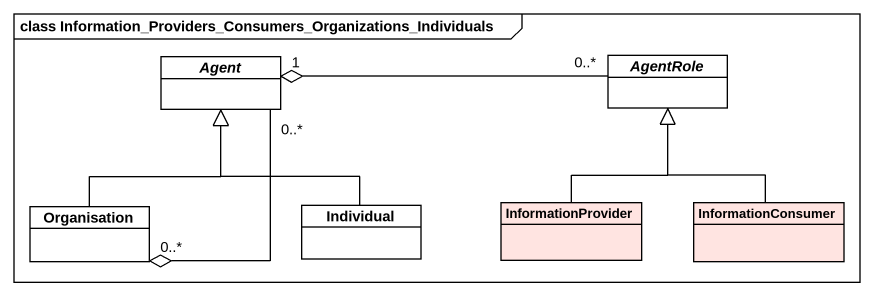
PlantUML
@startuml
mainframe class Information_Providers_Consumers_Organizations_Individuals
hide circle
hide empty members
abstract class "Agent" as Agent_
abstract class AgentRole
class Organisation
class Individual
class InformationProvider #FFE4E1
class InformationConsumer #FFE4E1
Agent_ "0..*" --o "0..*" Organisation
AgentRole "0..*" -left-o "1" Agent_
Organisation -up-|> Agent_
Individual -up-|> Agent_
InformationProvider -up-|> AgentRole
InformationConsumer -up-|> AgentRole
@enduml
